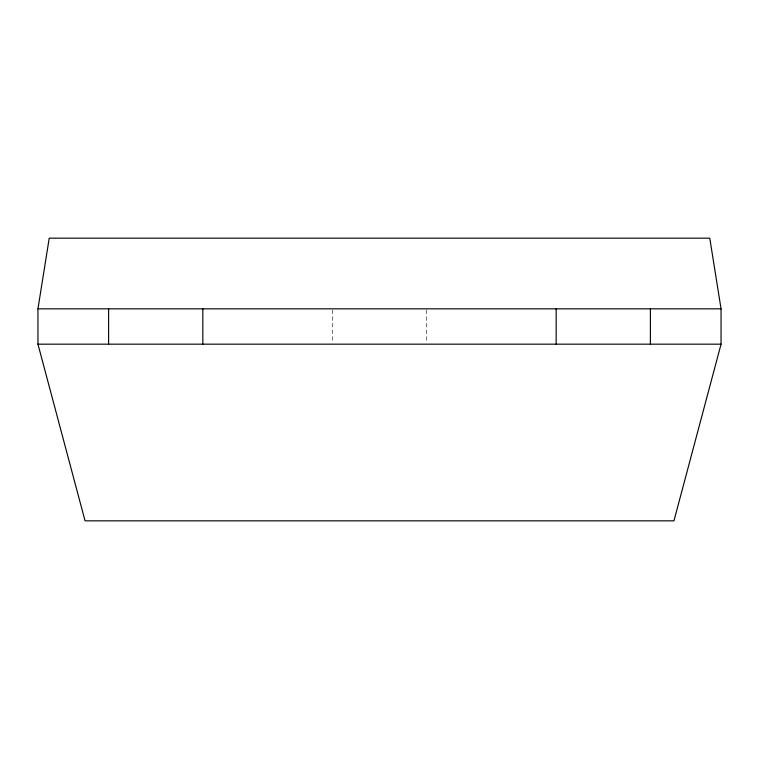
<?xml version="1.0" encoding="UTF-8"?>
<svg xmlns="http://www.w3.org/2000/svg" width="759" height="759" viewBox="0 0 759 759"><rect width="100%" height="100%" fill="white"/><g stroke="black" fill="none" stroke-linecap="round" stroke-linejoin="round"><path stroke-width="0.57" stroke-dasharray="3.79 2.85" d="M426.615 310.014L426.615 342.992M332.385 310.014L332.385 342.992"/><path stroke-width="1.14" d="M37.95 308.837L49.231 238.165L709.769 238.165L721.05 308.837L721.05 344.169L673.945 520.835L85.055 520.835L37.95 344.169L37.95 308.837L721.05 308.837M37.95 344.169L721.05 344.169M650.387 308.837L650.387 344.169M556.167 308.837L556.167 344.169M202.833 308.837L202.833 344.169M108.613 308.837L108.613 344.169"/></g></svg>
